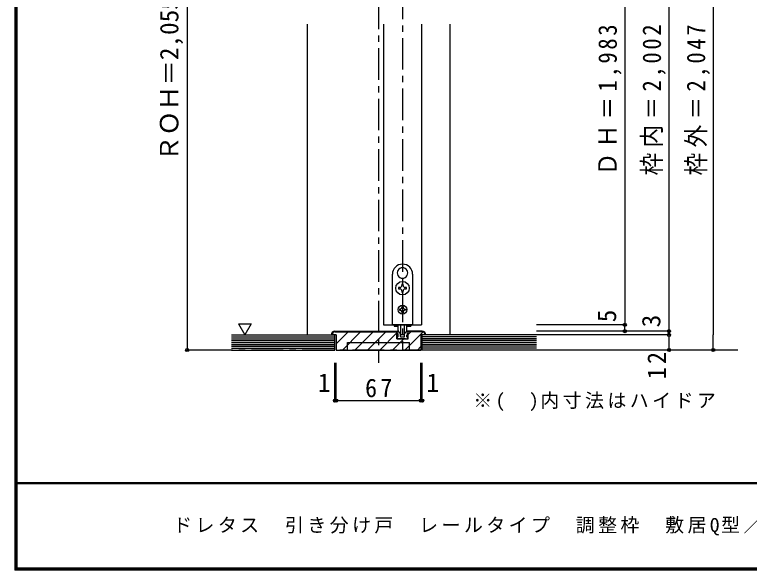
# Model space of a CAD drawing. Units: millimetres, scale not verified. Extents: x -973 to 977, y -718 to 696.
# Drawn here: x -973 to -392, y -701 to -261 of the extents above; entities that cross this region are included whole.
import ezdxf
from ezdxf.enums import TextEntityAlignment as Align

# ---------------------------------------------------------------- set-up
doc = ezdxf.new("R2010")
doc.units = ezdxf.units.MM
doc.header["$LTSCALE"] = 5
doc.header["$PDMODE"] = 32
doc.header["$PDSIZE"] = 2.5
doc.linetypes.add('CHAIN1', pattern=[8, 5, -1, 1, -1])
doc.linetypes.add('DASHED1', pattern=[1.8, 1.2, -0.6])
for name, color, linetype in [('0-1_通り芯', 4, 'CHAIN1'), ('0-3_仕上げ', 2, 'Continuous'), ('0-4_枠', 3, 'Continuous'), ('0-6_扉', 6, 'Continuous'), ('0-7_金物', 7, 'Continuous'), ('0-A_文字', 3, 'Continuous'), ('0-B_寸法', 7, 'Continuous'), ('0-C_ハッチ', 4, 'DASHED1'), ('F-1_枠', 6, 'Continuous'), ('F-A_文字', 7, 'Continuous')]:
    doc.layers.add(name, color=color, linetype=linetype)
doc.styles.add('ＭＳ ゴシック', font='')
doc.styles.get('ＭＳ ゴシック').set_extended_font_data('MS Gothic')

msp = doc.modelspace()

# ---------------------------------------------------------------- linework, layer by layer
at = {"layer": '0-1_通り芯'}
for p, q in [((-685.357, 32.5), (-685.357, -536.5)), ((-666.357, -39.5), (-666.357, -526.5)), ((-400.857, -526.5), (-838.177, -526.5))]:
    msp.add_line(p, q, dxfattribs=at)
at = {"layer": '0-3_仕上げ'}
for p, q in [((-801.857, -514.5), (-719.857, -514.5)), ((-719.857, -526.5), (-719.857, -514.5)), ((-719.857, -526.5), (-719.857, -514.5)), ((-650.857, -526.5), (-650.857, -514.5)), ((-650.857, -526.5), (-650.857, -514.5)), ((-560.357, -514.5), (-650.857, -514.5)), ((-801.857, -526.5), (-719.857, -526.5)), ((-560.357, -526.5), (-650.857, -526.5))]:
    msp.add_line(p, q, dxfattribs=at)
at = {"layer": '0-3_仕上げ', "color": 7}
for p, q in [((-801.857, -516), (-719.857, -516)), ((-801.857, -517.5), (-719.857, -517.5)), ((-560.357, -516), (-650.857, -516)), ((-560.357, -517.5), (-650.857, -517.5)), ((-801.857, -519), (-719.857, -519)), ((-801.857, -520.5), (-719.857, -520.5)), ((-801.857, -522), (-719.857, -522)), ((-560.357, -519), (-650.857, -519)), ((-560.357, -520.5), (-650.857, -520.5)), ((-560.357, -522), (-650.857, -522)), ((-801.857, -523.5), (-719.857, -523.5)), ((-801.857, -525), (-719.857, -525)), ((-560.357, -523.5), (-650.857, -523.5)), ((-560.357, -525), (-650.857, -525))]:
    msp.add_line(p, q, dxfattribs=at)
at = {"layer": '0-4_枠', "color": 4}
for p, q in [((-741.857, -268.5), (-741.857, -514.5)), ((-628.857, -268.5), (-628.857, -514.5))]:
    msp.add_line(p, q, dxfattribs=at)
at = {"layer": '0-4_枠'}
for p, q in [((-719.857, -511.5), (-670.757, -511.5)), ((-670.757, -517.5), (-670.757, -511.5)), ((-650.857, -511.5), (-661.957, -511.5)), ((-661.957, -517.5), (-661.957, -511.5)), ((-718.857, -514.5), (-722.857, -514.5)), ((-719.857, -512), (-670.757, -512)), ((-718.857, -514.5), (-718.857, -526.5)), ((-670.757, -517.5), (-661.957, -517.5)), ((-650.857, -512), (-661.957, -512)), ((-651.857, -514.5), (-651.857, -526.5)), ((-647.857, -514.5), (-651.857, -514.5)), ((-660.857, -526.5), (-660.857, -520.5)), ((-718.857, -526.5), (-651.857, -526.5))]:
    msp.add_line(p, q, dxfattribs=at)
msp.add_lwpolyline([(-709.857, -526.5), (-709.857, -520.5), (-660.857, -520.5)], dxfattribs=at)
for centre, radius, start, end in [((-719.857, -514.5), 3, 90, 180), ((-650.857, -514.5), 3, 0, 90), ((-719.857, -514.5), 2.5, 90.0008, 180), ((-650.857, -514.5), 2.5, 0, 90)]:
    msp.add_arc(centre, radius, start, end, dxfattribs=at)
at = {"layer": '0-6_扉'}
for p, q in [((-681.357, -268.5), (-681.357, -506.5)), ((-651.357, -268.5), (-651.357, -506.5)), ((-681.357, -506.5), (-651.357, -506.5))]:
    msp.add_line(p, q, dxfattribs=at)
at = {"layer": '0-7_金物'}
for p, q in [((-666.456, -461.351), (-666.357, -461.45)), ((-666.258, -461.351), (-666.357, -461.45)), ((-670, -467.489), (-669.865, -467.525)), ((-669.901, -467.66), (-669.865, -467.525)), ((-662.715, -467.489), (-662.85, -467.525)), ((-662.814, -467.66), (-662.85, -467.525)), ((-665.857, -475.3), (-665.857, -474.35)), ((-669.507, -477), (-669.507, -478)), ((-668.557, -477), (-669.507, -477)), ((-669.507, -478), (-668.557, -478)), ((-666.857, -479.7), (-666.857, -480.65)), ((-666.857, -480.65), (-665.857, -480.65)), ((-665.857, -480.65), (-665.857, -479.7)), ((-668.757, -494), (-668.757, -495)), ((-668.157, -494), (-668.757, -494)), ((-666.857, -492.1), (-666.857, -492.7)), ((-666.857, -492.1), (-665.857, -492.1)), ((-665.857, -492.1), (-665.857, -492.7)), ((-664.557, -494), (-663.957, -494)), ((-663.957, -494), (-663.957, -495)), ((-668.757, -495), (-668.157, -495)), ((-666.857, -496.3), (-666.857, -496.9)), ((-665.857, -496.9), (-666.857, -496.9)), ((-665.857, -496.3), (-665.857, -496.9)), ((-663.957, -495), (-664.557, -495)), ((-672.957, -506.5), (-672.957, -507.7)), ((-672.957, -507.7), (-669.825, -507.7)), ((-668.695, -512.912), (-669.961, -511.647)), ((-669.857, -510.921), (-669.857, -506.5)), ((-667.857, -506.5), (-667.857, -514.121)), ((-664.857, -514.121), (-664.857, -506.5)), ((-664.019, -512.912), (-662.754, -511.647)), ((-662.89, -507.7), (-659.757, -507.7)), ((-662.857, -510.921), (-662.857, -506.5)), ((-661.857, -511.5), (-662.4, -511.5)), ((-661.857, -512.5), (-661.857, -511.5)), ((-659.757, -506.5), (-659.757, -507.7)), ((-669.857, -516), (-670.457, -516)), ((-669.857, -516), (-669.857, -514.736)), ((-664.057, -517.5), (-668.657, -517.5)), ((-668.483, -513), (-668.157, -513)), ((-667.957, -515.7), (-667.957, -513.2)), ((-667.657, -516), (-666.657, -516)), ((-665.157, -514.421), (-667.557, -514.421)), ((-666.657, -516), (-666.357, -516.3)), ((-666.357, -516.3), (-666.057, -516)), ((-666.057, -516), (-665.057, -516)), ((-664.757, -515.7), (-664.757, -513.2)), ((-664.231, -513), (-664.557, -513)), ((-663.857, -517.3), (-664.057, -517.5)), ((-663.657, -517.5), (-663.857, -517.3)), ((-663.657, -517.5), (-662.557, -517.5)), ((-662.857, -516), (-662.857, -514.736)), ((-662.857, -516), (-662.257, -516)), ((-662.557, -517.5), (-662.071, -516.274))]:
    msp.add_line(p, q, dxfattribs=at)
for points in [[(-658.357, -466.5), (-658.357, -506.5), (-674.357, -506.5), (-674.357, -466.5)], [(-665.857, -474.35), (-666.857, -474.35), (-666.857, -475.3)], [(-664.157, -478), (-663.207, -478), (-663.207, -477), (-664.157, -477)], [(-670.857, -512.5), (-670.857, -511.5), (-670.314, -511.5)], [(-669.057, -517.5), (-670.157, -517.5), (-670.643, -516.274)], [(-669.057, -517.5), (-668.857, -517.3), (-668.657, -517.5)]]:
    msp.add_lwpolyline(points, dxfattribs=at)
for centre, radius in [((-666.357, -477.5), 5.35), ((-666.357, -494.5), 3.5)]:
    msp.add_circle(centre, radius, dxfattribs=at)
for centre, radius, start, end in [((-666.357, -466.5), 8, 0, 180), ((-666.357, -465.5), 4.15, 91.3645, 208.6355), ((-666.357, -465.5), 4.15, 331.3645, 88.6355), ((-666.357, -465.5), 4.15, 211.3645, 328.6355), ((-668.557, -475.3), 1.7, 270, 0), ((-664.157, -475.3), 1.7, 180, 270), ((-668.557, -479.7), 1.7, 0, 90), ((-664.157, -479.7), 1.7, 90, 180), ((-668.157, -492.7), 1.3, 270, 0), ((-664.557, -492.7), 1.3, 180, 270), ((-668.157, -496.3), 1.3, 0, 90), ((-664.557, -496.3), 1.3, 90, 180), ((-670.314, -512), 0.5, 45, 90), ((-667.857, -510.921), 2, 180, 264.78409), ((-664.857, -510.921), 2, 275.21591, 0), ((-662.4, -512), 0.5, 90, 135), ((-672.857, -514.736), 3, 0, 48.19), ((-670.457, -516.2), 0.2, 90, 201.616), ((-668.483, -512.7), 0.3, 225, 270), ((-668.157, -513.2), 0.2, 0, 90), ((-668.057, -513.112), 0.2, 0, 84.78409), ((-667.657, -515.7), 0.3, 180, 270), ((-667.557, -514.121), 0.3, 180, 270), ((-665.157, -514.121), 0.3, 270, 0), ((-665.057, -515.7), 0.3, 270, 0), ((-664.657, -513.112), 0.2, 95.21591, 180), ((-664.557, -513.2), 0.2, 90, 180), ((-664.231, -512.7), 0.3, 270, 315), ((-659.857, -514.736), 3, 131.81, 180), ((-662.257, -516.2), 0.2, 338.384, 90)]:
    msp.add_arc(centre, radius, start, end, dxfattribs=at)
at = {"layer": '0-A_文字', "color": 7}
msp.add_line((-796.293, -505.686), (-791.293, -514.347), dxfattribs=at)
msp.add_lwpolyline([(-796.293, -505.686), (-786.293, -505.686), (-791.293, -514.347)], dxfattribs=at)
at = {"layer": '0-B_寸法', "color": 4}
for p, q in [((-836.857, -17.5), (-836.857, -526.5)), ((-455.357, -526.5), (-455.357, -25.5)), ((-420.357, -25.5), (-420.357, -514.5)), ((-490.357, -55.5), (-490.357, -506.5)), ((-490.357, -506.5), (-560.357, -506.5)), ((-455.357, -511.5), (-560.357, -511.5)), ((-490.357, -511.5), (-560.357, -511.5)), ((-490.357, -511.5), (-490.357, -506.5)), ((-455.357, -514.5), (-560.357, -514.5)), ((-420.357, -526.5), (-420.357, -514.5)), ((-801.857, -526.5), (-836.857, -526.5)), ((-420.357, -526.5), (-560.357, -526.5)), ((-719.857, -566.5), (-719.857, -536.5)), ((-718.857, -566.5), (-718.857, -536.5)), ((-719.857, -566.5), (-718.857, -566.5))]:
    msp.add_line(p, q, dxfattribs=at)
for points in [[(-718.857, -566.5), (-651.857, -566.5), (-651.857, -536.5)], [(-651.857, -566.5), (-650.857, -566.5), (-650.857, -536.5)]]:
    msp.add_lwpolyline(points, dxfattribs=at)
at = {"layer": '0-B_寸法'}
for p in [(-490.357, -506.5), (-490.357, -511.5), (-455.357, -511.5), (-455.357, -514.5), (-836.857, -526.5), (-455.357, -526.5), (-420.357, -526.5), (-719.857, -566.5), (-718.857, -566.5), (-651.857, -566.5), (-650.857, -566.5)]:
    msp.add_point(p, dxfattribs=at)
at = {"layer": '0-C_ハッチ', "linetype": 'Continuous'}
for p, q in [((-718.857, -521.463), (-709.394, -512)), ((-713.994, -526.5), (-699.494, -512)), ((-704.095, -526.5), (-689.595, -512)), ((-694.195, -526.5), (-679.695, -512)), ((-684.296, -526.5), (-670.757, -512.961)), ((-674.397, -526.5), (-665.397, -517.5)), ((-664.497, -526.5), (-650.111, -512.114)), ((-661.957, -514.061), (-659.896, -512)), ((-654.598, -526.5), (-651.857, -523.76))]:
    msp.add_line(p, q, dxfattribs=at)
at = {"layer": 'F-1_枠'}
for p, q in [((-973.347, 695.833), (-973.347, -700.833)), ((-972.514, 695.833), (-972.514, -700.833)), ((-971.68, 695.833), (-971.68, -700.833)), ((976.653, -631.667), (-973.347, -631.667)), ((976.653, -632.5), (-973.347, -632.5)), ((976.653, -699.167), (-973.347, -699.167)), ((976.653, -700), (-973.347, -700)), ((976.653, -700.833), (-973.347, -700.833))]:
    msp.add_line(p, q, dxfattribs=at)

# ---------------------------------------------------------------- texts
at = {"layer": '0-A_文字', "color": 7, "insert": (-610.357, -574.806), "char_height": 11, "attachment_point": 7, "style": 'ＭＳ ゴシック'}
msp.add_mtext('\\T1.18;※(\u3000)内寸法はハイドア', dxfattribs=at)
at = {"layer": '0-B_寸法', "style": 'ＭＳ ゴシック'}
for s, p in [('ＲＯＨ＝2,055 (2,255)', (-839.357, -377)), ('5', (-492.857, -504.5)), ('3', (-457.857, -508.5))]:
    msp.add_text(s, height=14.66, rotation=90, dxfattribs=at).set_placement(p, align=Align.BOTTOM_LEFT)
for p in [(-733.357, -564), (-647.357, -564)]:
    msp.add_text('1', height=14.66, dxfattribs=at).set_placement(p, align=Align.BOTTOM_LEFT)
at = {"layer": '0-B_寸法', "char_height": 14.66, "attachment_point": 7, "rotation": 90, "style": 'ＭＳ ゴシック'}
for s, insert in [('\\T1.23;\\W0.9;ＤＨ＝1,983\\~(2,183)', (-492.857, -388.25)), ('\\T1.23;\\W0.9;枠内＝2,002\\~(2,202)', (-457.857, -388.25)), ('\\T1.23;\\W0.9;枠外＝2,047\\~(2,247)', (-422.857, -388.25)), ('\\T1.27;\\W0.95;12', (-457.857, -549.544))]:
    msp.add_mtext(s, dxfattribs=dict(at, insert=insert))
at = {"layer": '0-B_寸法', "insert": (-695.982, -564), "char_height": 14.66, "attachment_point": 7, "style": 'ＭＳ ゴシック'}
msp.add_mtext('\\T1.27;\\W0.95;67', dxfattribs=at)
at = {"layer": 'F-A_文字', "insert": (-847.938, -673.333), "char_height": 11, "attachment_point": 7, "style": 'ＭＳ ゴシック'}
msp.add_mtext('\\T1.18;ドレタス\u3000引き分け戸\u3000レールタイプ\u3000調整枠\u3000敷居Q型／床直付けレール\u3000枠外W3,234', dxfattribs=at)

doc.saveas('drawing.dxf')
